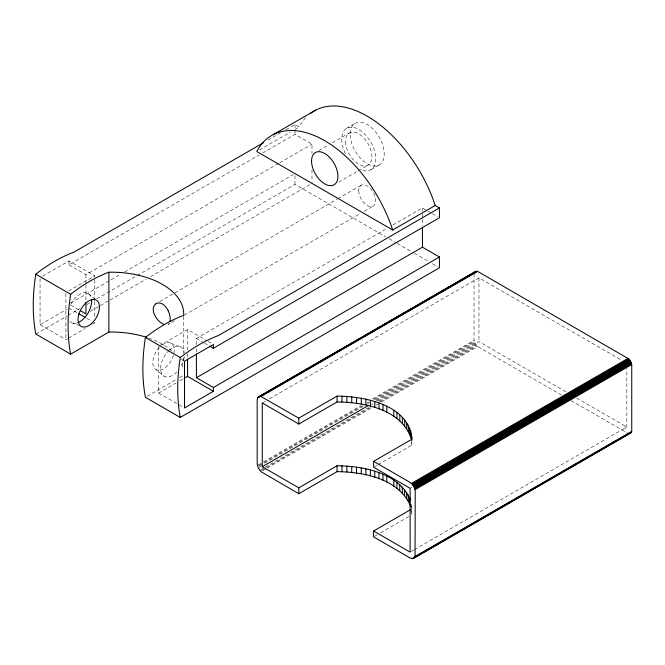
<?xml version="1.0" encoding="UTF-8"?>
<svg xmlns="http://www.w3.org/2000/svg" width="665" height="665" viewBox="0 0 665 665"><rect width="100%" height="100%" fill="white"/><g stroke="black" fill="none" stroke-linecap="round" stroke-linejoin="round"><path stroke-width="0.5" stroke-dasharray="3.33 2.49" d="M169.301 323.34L168.104 324.503L176.2 319.832M268.037 140.091L280.613 132.825M286 129.717L294.986 124.53L299.233 126.982A106.051 61.23 60 0 1 306.399 117.015M259.4 149.982L290.381 132.094M294.803 129.542L299.233 126.982M42.676 276.091L68.944 260.921L94.771 275.842L94.771 278.909M68.944 260.921L68.944 264.853L259.101 155.061M262.692 152.992L294.986 134.347L311.976 144.155L311.976 153.449M68.944 264.853L85.935 274.662L278.793 163.316M279.691 162.8L311.976 144.155M346.266 128.52L354.761 123.615M68.512 291.004L94.771 275.842M318.892 150.548L328.734 144.87M332.309 142.8L349.308 132.992M70.731 303.065L120.964 274.063M124.555 271.993L293.19 174.629M40.05 278.627L40.05 324.703L67.19 309.034M35.802 334.029L67.19 315.908M68.088 315.385L79.742 308.66M86.916 304.512L89.609 302.957M96.782 298.818L136.242 276.033M137.14 275.518L294.986 184.388L385.609 236.707M90.423 311.32L109.26 300.447M110.157 299.932L146.034 279.217M150.523 276.623L311.079 183.922M40.05 324.703L65.885 339.624L67.63 338.61M68.512 338.103L85.145 328.502M93.025 323.946L94.771 322.941L92.103 321.394M338.61 182.177L357.396 171.337M358.294 170.814L368.127 165.136M371.178 169.608L379.673 164.696M159.683 301.611L336.914 199.292M337.812 198.769L361.203 185.261M184.296 315.16L360.63 213.349M364.229 211.27L373.223 206.083M159.55 345.734L187.572 329.566L207.172 340.879M196.408 344.636L196.408 338.443L386.573 228.652M392.849 225.028L422.45 207.937L426.922 210.522M147.214 396.282L176.732 379.241M179.417 377.695L182.809 375.733M158.677 346.241L158.677 393.048L176.192 382.94M179.691 380.92L183.191 378.892M262.268 402.957L265.867 400.879M269.458 398.809L478.966 277.854L621.451 360.114M258.244 464.901L262.733 462.308M263.639 461.784L360.746 405.725M372.433 398.975L474.037 340.314L474.037 273.481M258.452 465.758L262.949 463.156M263.847 462.64L362.757 405.534M367.255 402.94L369.05 401.901M373.547 399.308L474.253 341.162L474.037 340.314M259.649 466.099L363.954 405.874M367.546 403.805L369.349 402.766M374.744 399.648L474.544 342.026L474.253 341.162M259.117 467.47L260.921 466.431M376.008 399.981L474.918 342.882L474.544 342.026M376.448 400.82L478.966 341.635L566.838 392.367M371.56 404.727L373.356 403.688M377.853 401.095L475.857 344.512L477.645 346.556L561.277 394.952M260.613 469.847L264.213 467.769M265.111 467.254L368.518 407.554M379.308 401.328L476.414 345.26M261.212 470.537L265.709 467.936M266.607 467.42L370.912 407.204M379.906 402.009L477.013 345.941M262.75 470.629L266.341 468.551M267.239 468.027L370.646 408.335M376.041 405.218L377.836 404.179M381.436 402.101L477.645 346.556M374.478 466.714L377.146 465.176M378.036 464.66L411.826 445.151L411.826 439.266M410.13 488.326L411.926 487.287M374.478 536.381L377.146 534.843M380.704 532.79L409.158 516.364M411.028 551.584L413.73 550.03M414.628 549.514L626.829 426.996L626.829 368.36M171.071 343.323L180.913 347.063M71.097 322.508L80.074 325.925M571.168 400.679L628.142 433.447M427.819 211.038L431.394 213.099M432.292 213.615L437.661 216.715M389.2 238.785L396.382 242.925M397.271 243.448L413.422 252.767M414.32 253.29L428.684 261.578M432.267 263.648L437.653 266.756M576.705 398.061L626.829 426.996M208.062 341.394L211.62 343.448M196.408 338.443L203.565 342.575M204.463 343.09L208.935 345.675M180.947 359.1L184.513 361.162M70.731 305.135L78.778 309.782M68.944 308.028L77.847 313.165M86.758 318.311L91.213 320.879M158.677 393.048L182.734 406.938M159.392 347.421A15.145 8.745 -60 0 0 155.976 369.574L164.139 376.232M88.37 293.639L95.768 299.674M475.857 344.512L474.918 342.882M411.519 504.203L411.826 508.933M411.394 509.141L411.826 514.818L411.776 506.09M411.801 442.308L411.826 445.151M625.125 426.016L625.125 431.909M478.966 277.854L478.966 341.635M422.45 207.937L422.45 213.099M422.45 214.138L422.45 218.27M422.45 219.3L422.45 225.493M311.976 169.982L311.976 182.376M294.986 124.53L294.986 129.442M294.986 130.423L294.986 134.347M294.986 175.56L294.986 184.388M196.408 348.768L196.408 352.899M187.572 329.566L187.572 349.915M187.572 353.979L187.572 357.038M183.665 316.415L183.665 353.564M183.665 357.695L183.665 360.787M94.771 279.932L94.771 300.414M94.771 301.436L94.771 316.798M85.935 274.662L85.935 283.955M85.935 284.994L85.935 300.48M65.885 293.548L65.885 339.624M70.69 304.362A16.825 9.717 -60 0 1 82.518 293.107A16.825 9.717 -60 0 1 91.305 298.194M76.35 323.198A16.825 9.717 -60 0 1 69.808 321.378M169.417 350.189A16.825 9.717 -60 0 1 184.321 353.007M184.33 356.59A16.825 9.717 -60 0 1 180.963 366.465M176.823 371.976A16.825 9.717 -60 0 1 161.329 372.741A16.825 9.717 -60 0 1 168.827 350.738M162.094 345.019A15.145 8.745 -60 0 1 173.873 353.639M173.424 355.426A15.145 8.745 -60 0 1 155.976 369.574M345.426 153.623A24.031 13.874 60 0 1 350.63 127.131A24.031 13.874 60 0 1 374.861 152.227A24.031 13.874 60 0 1 361.12 169.874M148.702 338.044A72.385 41.787 0 0 1 172.975 351.943M181.636 363.921A72.385 41.787 0 0 1 182.908 367.654M345.551 141.62A18.628 10.756 60 0 0 365.426 166.026A18.628 10.756 60 0 0 365.185 139.542A18.628 10.756 60 0 0 345.551 141.62M350.231 135.078A24.031 13.874 60 0 0 376.257 165.992A24.031 13.874 60 0 0 375.16 131.396A24.031 13.874 60 0 0 350.231 135.078M358.718 190.764A12.02 6.941 60 0 0 371.461 206.624A12.02 6.941 60 0 0 371.461 189.625A12.02 6.941 60 0 0 358.718 190.764"/><path stroke-width="1" d="M415.051 556.472L415.226 491.269L414.179 487.079L412.084 484.012L410.13 482.441L373.589 461.344L373.589 467.229L410.13 488.326L410.13 552.108L373.589 531.011L373.589 536.896L410.13 557.993L413.231 558.567L415.051 556.472L631.75 431.369L631.75 364.536L630.428 361.137L628.774 358.909L477.645 271.403L475.857 271.387L257.854 397.462L257.172 400.014L257.172 463.796L258.219 467.985L260.946 471.668L298.809 493.721L337.047 471.643C364.054 472.034 398.975 478.617 410.679 506.331M628.774 433.563L630.428 433.248L631.75 431.369M474.253 272.874L475.359 271.603M156.084 303.689L154.588 305.027A11.812 8.063 48.7 0 0 154.588 314.844L156.084 317.571A12.061 7.423 56.5 0 0 162.501 323.672A12.061 6.475 63.3 0 0 164.554 324.695M273.24 134.629L315.734 110.099M263.548 142.684L74.039 252.093A153.299 88.512 -60 0 0 35.802 274.171A188.129 108.619 -60 0 0 35.802 334.029L70.64 354.146L108.877 332.068A72.385 41.787 0 0 1 146.807 337.404M392.707 230.015A106.051 61.23 60 0 0 324.728 140.722A106.051 61.23 60 0 0 256.74 151.512L392.707 230.015L435.201 205.485L439.449 207.937L439.449 217.746L213.407 348.252L209.824 346.191M439.449 207.937L218.502 335.501A153.299 88.512 -60 0 0 180.265 357.579L145.419 337.463A188.129 108.619 -60 0 0 145.419 397.321L180.265 417.429L439.449 267.796L439.449 256.998L422.45 247.189L196.408 377.695L196.408 353.938M184.072 378.393L187.572 376.365L213.407 391.286L213.407 387.504L439.449 256.998M213.407 391.286L184.513 407.961L184.513 361.162L213.407 344.478L213.407 348.252M258.219 397.038L475.857 271.387M257.854 397.462L476.414 271.278M257.555 397.986L259.358 396.947M258.66 396.714L260.314 396.39L477.013 271.287M260.314 396.39L260.946 396.506L477.645 271.403M260.946 396.506L298.809 418.169L337.047 396.091C364.902 396.315 409.324 404.919 411.826 439.266L373.589 461.344M410.679 500.446C398.975 472.732 364.054 466.148 337.047 465.758L298.809 487.836L262.268 466.739L262.268 402.957L298.809 424.054L337.047 401.976C364.603 402.192 402.109 409.49 411.444 439.465L411.444 433.58M262.268 466.739L368.368 405.484M411.452 483.397L628.142 358.294M412.084 484.012L628.774 358.909M412.682 484.702L629.373 359.59M413.231 485.45L629.93 360.339M413.738 486.248L630.428 361.137M414.179 487.079L630.869 361.968M414.544 487.935L631.243 362.824M414.844 488.792L631.534 363.688M415.051 489.648L631.75 364.536M373.589 531.011L410.937 509.448M412.084 558.675L413.879 557.636M414.844 557.079L631.534 431.976M412.682 558.675L631.243 432.491M413.231 558.567L630.869 432.915M35.802 274.171L70.64 294.287A153.299 88.512 -60 0 1 108.877 272.209A72.385 41.787 0 0 1 183.665 315.385A153.299 88.512 -60 0 0 145.419 337.463M80.573 310.813L85.935 313.913L85.935 302.55M196.408 377.695L213.407 387.504M78.736 313.681L84.979 317.28M168.104 310.63L169.301 313.531A11.812 5.287 69.3 0 1 169.974 321.569M422.45 227.563L422.45 247.189M411.801 436.415L411.801 440.346M410.746 430.762L410.746 436.647M409.715 427.977L409.715 433.871M409.64 497.661L409.64 503.546M408.36 425.243L408.36 431.136M408.277 494.926L408.277 500.82M406.681 422.566L406.681 428.46M406.598 492.258L406.598 498.143M404.694 419.964L404.694 425.849M404.611 489.656L404.611 495.541M402.4 417.445L402.4 423.331M402.333 487.137L402.333 493.023M399.815 415.026L399.815 420.912M399.756 484.71L399.756 490.595M396.947 412.707L396.947 418.593M396.905 482.391L396.905 488.276M393.821 410.513L393.821 416.398M393.796 480.188L393.796 486.073M386.831 406.498L386.831 412.391M386.814 476.19L386.814 482.075M383.015 404.702L383.015 410.588M382.982 474.411L382.982 480.296M379 403.057L379 408.95M378.959 472.773L378.959 478.667M374.802 401.577L374.802 407.462M374.752 471.302L374.752 477.187M370.438 400.255L370.438 406.14M370.388 469.989L370.388 475.874M365.933 399.108L365.933 404.993M365.883 468.85L365.883 474.735M361.303 398.144L361.303 404.029M361.261 467.877L361.261 473.763M356.573 397.354L356.573 403.239M356.54 467.088L356.54 472.973M351.752 396.756L351.752 402.641M351.735 466.473L351.735 472.366M346.881 396.34L346.881 402.225M346.872 466.049L346.872 471.934M341.976 396.124L341.976 402.009M341.968 465.808L341.968 471.701M337.047 396.091L337.047 401.976M337.047 465.758L337.047 471.643M298.809 418.169L298.809 424.054M298.809 487.836L298.809 493.721M187.572 359.067L187.572 376.365M108.877 272.209L108.877 332.068M91.562 299.815A16.825 9.717 -60 0 1 77.863 322.716M180.265 417.429A188.129 108.619 -60 0 1 180.265 357.579M310.813 113.158A106.051 61.23 60 0 1 312.4 112.044M314.046 111.022A106.051 61.23 60 0 1 435.201 205.485M70.64 354.146A188.129 108.619 -60 0 1 70.64 294.287M156.084 303.622A12.061 7.423 56.5 0 1 162.501 303.98A12.061 6.475 63.3 0 1 168.104 310.563M311.553 161.246A18.628 10.756 60 0 0 331.436 185.651A18.628 10.756 60 0 0 331.195 159.168A18.628 10.756 60 0 0 311.553 161.246M91.238 323.855A15.145 8.745 -60 0 0 96.508 300.281A15.145 8.745 -60 0 0 78.478 315.684A15.145 8.745 -60 0 0 91.238 323.855"/></g></svg>
